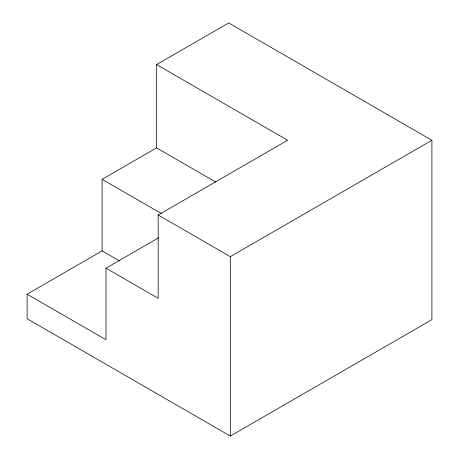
<?xml version="1.0" encoding="UTF-8"?>
<svg xmlns="http://www.w3.org/2000/svg" width="459" height="459" viewBox="0 0 459 459"><rect width="100%" height="100%" fill="white"/><g stroke="black" fill="none" stroke-linecap="round" stroke-linejoin="round"><path stroke-width="0.69" d="M215.919 182.148L156.571 147.884L156.571 64.593L228.702 22.95L431.896 140.265L431.896 319.659L230.298 436.05L27.104 318.735L27.104 294.19L102.122 250.878L119.38 260.838M102.122 250.878L102.122 179.32L156.571 147.884M27.104 294.19L105.983 339.729L105.983 268.176L158.166 298.298L158.166 215.007L287.632 140.265L156.571 64.593M105.983 268.176L158.682 237.751M158.166 215.007L230.298 256.656L431.896 140.265M102.122 179.32L161.287 213.475M230.298 256.656L230.298 436.05"/></g></svg>
